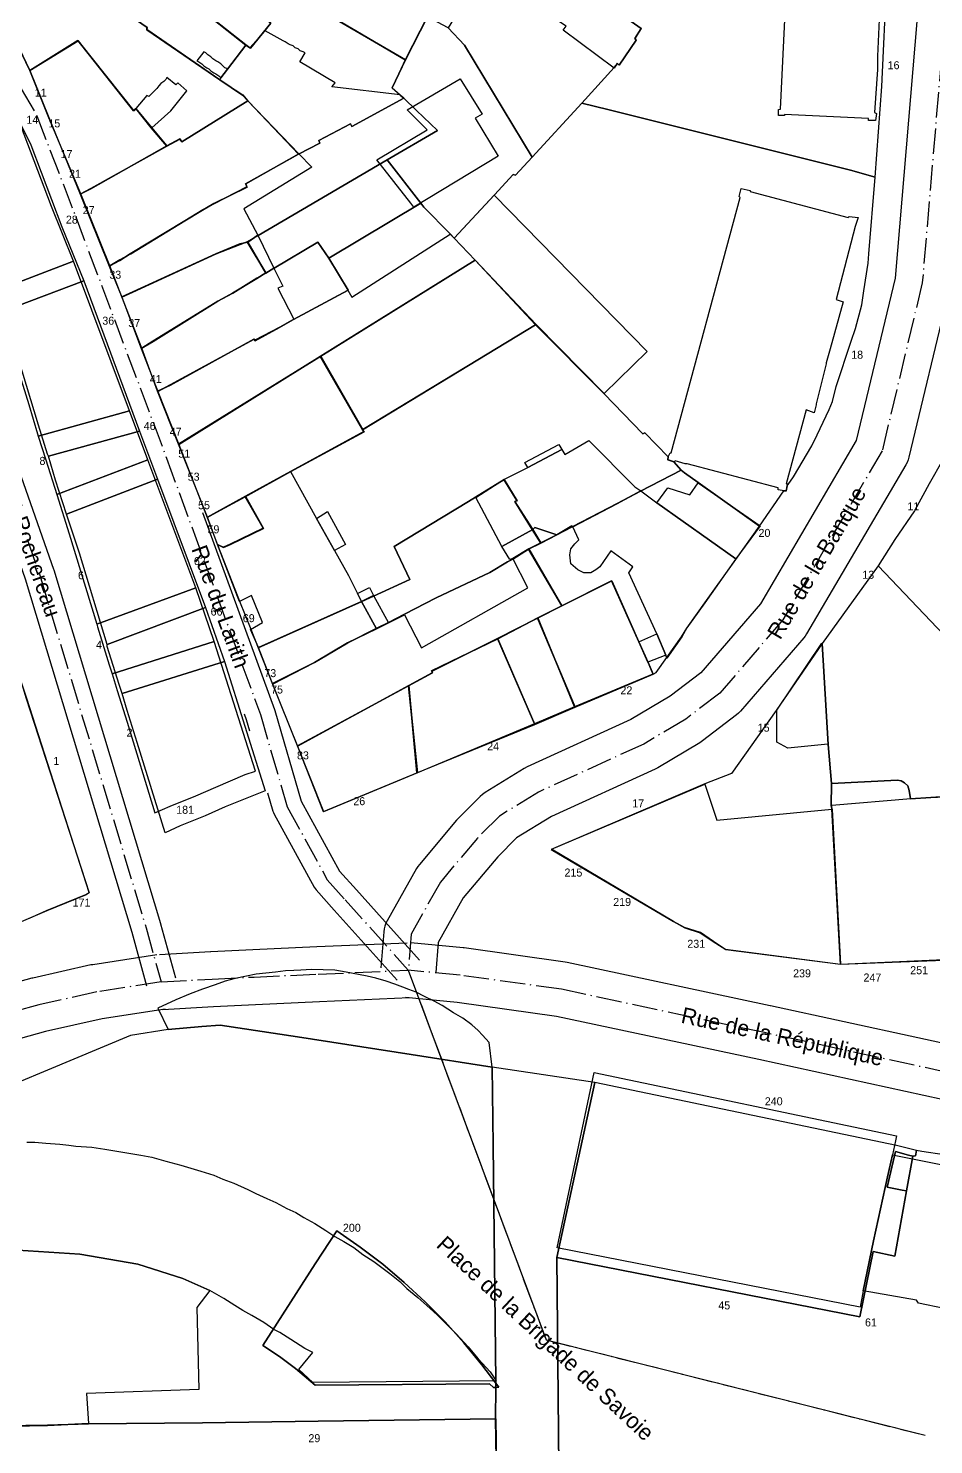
# Model space of a CAD drawing. Header units: metres. Extents: x 1927837 to 1929083, y 4266568 to 4267119.
# Drawn here: x 1928260.9 to 1928351.4, y 4266767 to 4266908.6 of the extents above; entities that cross this region are included whole.
import ezdxf
from ezdxf.enums import TextEntityAlignment as Align

# ---------------------------------------------------------------- set-up
doc = ezdxf.new("R2010")
doc.units = ezdxf.units.M
doc.linetypes.add('DASHDOT', pattern=[3.556, 2.54, -0.508, 0, -0.508])
for name, color, linetype in [('BAT_BATI', 8, 'CONTINUOUS'), ('CAD_LIMITE', 94, 'CONTINUOUS'), ('TXT_ADRESSE', 8, 'CONTINUOUS'), ('TXT_VOIE', 7, 'CONTINUOUS'), ('VOI_AXE', 1, 'DASHDOT'), ('VOI_BORDURE', 7, 'CONTINUOUS')]:
    doc.layers.add(name, color=color, linetype=linetype)

msp = doc.modelspace()

# ---------------------------------------------------------------- linework, layer by layer
at = {"layer": 'BAT_BATI'}
for points in [[(1928282.85, 4266914.35), (1928283.05, 4266914.55), (1928280.75, 4266915.85), (1928268.45, 4266924.57), (1928271.25, 4266927.27), (1928288.56, 4266916.84), (1928290.76, 4266915.84), (1928293.36, 4266914.34), (1928300.96, 4266910.13), (1928300.76, 4266909.73), (1928298.55, 4266905.42), (1928290.55, 4266910.14), (1928292.36, 4266912.74), (1928285.45, 4266916.65), (1928283.95, 4266913.74)], [(1928322.17, 4266908.6), (1928321.57, 4266907.6), (1928321.67, 4266907.4), (1928319.97, 4266904.9), (1928319.77, 4266905.1), (1928319.47, 4266904.6), (1928314.37, 4266908.41), (1928314.67, 4266908.81), (1928308.47, 4266912.92), (1928310.77, 4266916.52)], [(1928258.3, 4266880.64), (1928258.1, 4266881.44), (1928257, 4266884.65), (1928256.7, 4266886.15), (1928256.5, 4266886.45), (1928253.81, 4266891.96), (1928250.71, 4266898.06), (1928250.51, 4266898.46), (1928248.51, 4266902.37), (1928248.31, 4266902.87), (1928248.61, 4266903.17), (1928249.72, 4266905.17), (1928250.22, 4266905.37), (1928254.72, 4266908.07), (1928254.82, 4266908.17), (1928255.42, 4266908.57), (1928258.02, 4266903.16), (1928261.12, 4266896.95), (1928264.21, 4266888.74), (1928266.41, 4266883.34), (1928258.5, 4266880.34)], [(1928262.92, 4266899.65), (1928261.02, 4266904.36), (1928265.83, 4266907.36), (1928271.43, 4266900.35), (1928271.63, 4266900.55), (1928273.23, 4266898.64), (1928274.73, 4266896.84), (1928267.12, 4266892.54), (1928266.12, 4266892.04)], [(1928299.44, 4266890.71), (1928299.14, 4266891.11), (1928295.74, 4266895.42), (1928300.75, 4266898.42), (1928298.75, 4266900.42), (1928304.06, 4266903.52), (1928306.25, 4266900.01), (1928305.55, 4266899.61), (1928307.85, 4266895.81)], [(1928266.12, 4266892.04), (1928267.12, 4266892.54), (1928274.73, 4266896.84), (1928276.03, 4266897.54), (1928276.23, 4266897.24), (1928282.84, 4266901.34), (1928287.94, 4266896.03), (1928282.63, 4266893.03), (1928282.73, 4266892.73), (1928279.42, 4266891.03), (1928278.32, 4266890.43), (1928271.11, 4266886.03), (1928270.01, 4266885.44), (1928269.01, 4266884.84)], [(1928282.82, 4266887.22), (1928282.02, 4266887.03), (1928279.62, 4266886.03), (1928271.31, 4266882.23), (1928270.21, 4266881.73), (1928269.01, 4266884.84), (1928270.01, 4266885.44), (1928271.11, 4266886.03), (1928278.32, 4266890.43), (1928279.42, 4266891.03), (1928282.73, 4266892.73), (1928282.63, 4266893.03), (1928287.94, 4266896.03), (1928289.24, 4266894.72), (1928282.43, 4266890.53), (1928283.82, 4266887.92)], [(1928324.84, 4266865.77), (1928325.04, 4266866.17), (1928325.14, 4266866.17), (1928332.07, 4266891.68), (1928331.97, 4266891.78), (1928332.17, 4266892.58), (1928333.07, 4266892.38), (1928333.07, 4266892.28), (1928342.87, 4266889.67), (1928342.97, 4266889.77), (1928343.87, 4266889.67), (1928343.57, 4266888.77), (1928341.66, 4266881.47), (1928342.36, 4266881.26), (1928341.06, 4266876.56), (1928340.66, 4266875.16), (1928340.66, 4266875.06), (1928339.65, 4266871.06), (1928339.65, 4266870.96), (1928339.45, 4266870.16), (1928338.65, 4266870.46), (1928336.64, 4266863.06), (1928336.84, 4266863.05), (1928336.74, 4266862.86), (1928336.64, 4266862.35), (1928336.44, 4266862.36), (1928335.84, 4266862.46), (1928335.84, 4266862.66), (1928326.74, 4266865.07), (1928326.54, 4266865.07), (1928325.54, 4266865.37), (1928325.44, 4266865.27), (1928324.84, 4266865.47)], [(1928322.74, 4266876.28), (1928318.44, 4266872.08), (1928311.64, 4266878.99), (1928305.54, 4266885.4), (1928303.44, 4266887.61), (1928307.45, 4266891.91)], [(1928283.72, 4266883.62), (1928281.32, 4266882.12), (1928279.82, 4266881.32), (1928273.31, 4266877.33), (1928272.21, 4266876.63), (1928270.21, 4266881.73), (1928271.31, 4266882.23), (1928279.62, 4266886.03), (1928282.02, 4266887.03), (1928282.82, 4266887.22), (1928284.62, 4266884.12)], [(1928290.12, 4266875.81), (1928275.9, 4266867.02), (1928273.8, 4266872.32), (1928275.1, 4266872.92), (1928283.41, 4266877.52), (1928283.51, 4266877.42), (1928286.02, 4266878.71), (1928287.42, 4266879.51), (1928292.83, 4266882.41), (1928293.23, 4266881.71), (1928303.04, 4266888.01), (1928303.44, 4266887.61), (1928305.54, 4266885.4)], [(1928284.62, 4266884.12), (1928282.82, 4266887.22), (1928283.82, 4266887.92), (1928285.42, 4266884.62)], [(1928305.54, 4266885.4), (1928311.64, 4266878.99), (1928294.32, 4266868.5), (1928290.12, 4266875.81)], [(1928286.02, 4266878.71), (1928283.51, 4266877.42), (1928283.41, 4266877.52), (1928275.1, 4266872.92), (1928273.8, 4266872.32), (1928272.21, 4266876.63), (1928273.31, 4266877.33), (1928279.82, 4266881.32), (1928281.32, 4266882.12), (1928283.72, 4266883.62), (1928284.62, 4266884.12), (1928285.42, 4266884.62), (1928286.32, 4266882.82), (1928285.82, 4266882.62), (1928287.42, 4266879.51)], [(1928262.79, 4266866.03), (1928261.89, 4266868.93), (1928259.5, 4266876.84), (1928258.5, 4266880.34), (1928266.41, 4266883.34), (1928272, 4266868.32), (1928262.89, 4266865.83)], [(1928290.12, 4266875.81), (1928294.32, 4266868.5), (1928294.41, 4266868.3), (1928287.1, 4266864.3), (1928282.6, 4266861.81), (1928279.7, 4266860.21), (1928278.79, 4266859.71), (1928275.9, 4266867.02)], [(1928263.59, 4266863.43), (1928262.89, 4266865.83), (1928272, 4266868.32), (1928273.79, 4266863.51), (1928264.68, 4266860.02)], [(1928310.82, 4266864.68), (1928314.23, 4266866.48), (1928314.53, 4266865.98), (1928316.93, 4266867.38), (1928321.53, 4266862.77), (1928322.13, 4266862.37), (1928319.73, 4266861.07), (1928315.32, 4266858.77), (1928315.22, 4266858.87), (1928313.72, 4266857.97), (1928311.52, 4266858.68), (1928311.32, 4266858.48), (1928309.52, 4266861.28), (1928309.72, 4266861.38), (1928308.42, 4266863.48)], [(1928310.52, 4266865.18), (1928313.93, 4266866.98), (1928314.23, 4266866.48), (1928310.82, 4266864.68)], [(1928280.39, 4266856.7), (1928281.09, 4266857), (1928284.4, 4266858.6), (1928282.6, 4266861.81), (1928287.1, 4266864.3), (1928289.7, 4266859.6), (1928291.5, 4266856.39), (1928292.9, 4266853.89), (1928293.8, 4266852.09), (1928294.2, 4266851.29), (1928283.89, 4266846.69), (1928283.09, 4266848.49), (1928284.29, 4266849.19), (1928283.19, 4266851.9), (1928281.99, 4266851.3), (1928281.79, 4266851.8), (1928279.79, 4266857)], [(1928265.98, 4266856.12), (1928264.68, 4266860.02), (1928273.79, 4266863.51), (1928278.59, 4266850.7), (1928268.77, 4266847.01)], [(1928309.72, 4266861.38), (1928309.52, 4266861.28), (1928311.32, 4266858.48), (1928308.21, 4266856.78), (1928305.62, 4266861.68), (1928308.42, 4266863.48)], [(1928324.83, 4266862.67), (1928327.03, 4266861.96), (1928327.84, 4266863.16), (1928334.04, 4266858.85), (1928331.63, 4266855.55), (1928323.73, 4266861.17)], [(1928279.7, 4266860.21), (1928282.6, 4266861.81), (1928284.4, 4266858.6), (1928281.09, 4266857), (1928280.39, 4266856.7), (1928279.79, 4266857), (1928278.79, 4266859.71)], [(1928323.73, 4266861.17), (1928331.63, 4266855.55), (1928328.52, 4266851.15), (1928326.72, 4266848.65), (1928326.22, 4266847.75), (1928324.72, 4266845.65), (1928324.62, 4266845.95), (1928323.72, 4266848.06), (1928320.92, 4266854.16), (1928321.32, 4266854.76), (1928319.12, 4266856.37), (1928318.02, 4266854.77), (1928317.62, 4266854.47), (1928317.12, 4266854.17), (1928316.42, 4266854.17), (1928315.82, 4266854.47), (1928315.12, 4266855.07), (1928315.02, 4266855.97), (1928315.12, 4266856.57), (1928315.52, 4266857.07), (1928315.92, 4266857.47), (1928315.32, 4266858.77), (1928319.73, 4266861.07), (1928322.13, 4266862.37)], [(1928289.7, 4266859.6), (1928290.8, 4266860.3), (1928292.6, 4266856.99), (1928291.5, 4266856.39)], [(1928311.32, 4266858.48), (1928312.12, 4266857.17), (1928310.92, 4266856.57), (1928309.31, 4266855.58), (1928309.01, 4266855.48), (1928308.21, 4266856.78)], [(1928311.32, 4266858.48), (1928311.52, 4266858.68), (1928313.72, 4266857.97), (1928312.12, 4266857.17)], [(1928285.28, 4266843.09), (1928289.49, 4266845.19), (1928292.79, 4266847.18), (1928295.7, 4266848.58), (1928296.9, 4266849.18), (1928298.5, 4266849.98), (1928300.2, 4266846.68), (1928310.81, 4266852.67), (1928309.31, 4266855.58), (1928310.92, 4266856.57), (1928314.21, 4266850.87), (1928311.81, 4266849.67), (1928307.81, 4266847.57), (1928301.2, 4266844.37), (1928301.3, 4266844.17), (1928298.89, 4266842.87), (1928287.78, 4266836.88)], [(1928294.2, 4266851.29), (1928293.8, 4266852.09), (1928295, 4266852.69), (1928295.4, 4266851.89)], [(1928311.81, 4266849.67), (1928314.21, 4266850.87), (1928319.22, 4266853.36), (1928321.92, 4266847.26), (1928322.81, 4266845.25), (1928323.31, 4266844.05), (1928315.5, 4266840.76)], [(1928294.2, 4266851.29), (1928295.7, 4266848.58), (1928292.79, 4266847.18), (1928289.49, 4266845.19), (1928285.28, 4266843.09), (1928283.89, 4266846.69)], [(1928295.7, 4266848.58), (1928294.2, 4266851.29), (1928295.4, 4266851.89), (1928296.9, 4266849.18)], [(1928269.97, 4266843), (1928268.77, 4266846.81), (1928268.77, 4266847.01), (1928278.59, 4266850.7), (1928280.48, 4266845.29), (1928270.27, 4266842.1)], [(1928255.64, 4266821.3), (1928256.14, 4266821.5), (1928252.15, 4266834.21), (1928248.66, 4266845.52), (1928257.97, 4266848.42), (1928257.87, 4266848.62), (1928258.37, 4266848.82), (1928258.47, 4266848.62), (1928259.37, 4266845.81), (1928259.67, 4266844.91), (1928260.66, 4266841.61), (1928266.95, 4266822.19), (1928266.65, 4266821.99), (1928262.74, 4266820.39), (1928261.34, 4266819.79), (1928258.04, 4266818.39), (1928256.84, 4266817.9)], [(1928307.81, 4266847.57), (1928311.81, 4266849.67), (1928315.5, 4266840.76), (1928311.5, 4266839.06)], [(1928298.89, 4266842.87), (1928301.3, 4266844.17), (1928301.2, 4266844.37), (1928307.81, 4266847.57), (1928311.5, 4266839.06), (1928299.79, 4266834.17)], [(1928324.62, 4266845.95), (1928322.81, 4266845.25), (1928321.92, 4266847.26), (1928323.72, 4266848.06)], [(1928336.82, 4266836.63), (1928335.72, 4266837.24), (1928335.72, 4266840.44), (1928340.23, 4266847.14), (1928340.82, 4266837.03)], [(1928271.77, 4266837.2), (1928270.77, 4266840.4), (1928270.27, 4266842.1), (1928280.48, 4266845.29), (1928284.57, 4266832.38), (1928283.57, 4266831.98), (1928280.57, 4266830.78), (1928278.57, 4266829.88), (1928276.06, 4266828.89), (1928274.56, 4266828.19)], [(1928298.89, 4266842.87), (1928299.79, 4266834.17), (1928290.38, 4266830.27), (1928287.78, 4266836.88)], [(1928342.1, 4266815.01), (1928330.59, 4266816.53), (1928329.39, 4266817.33), (1928328.09, 4266818.23), (1928326.49, 4266818.73), (1928325.39, 4266819.33), (1928313.19, 4266826.55), (1928328.51, 4266833.04), (1928329.71, 4266829.44), (1928341.22, 4266830.53)], [(1928341.22, 4266830.53), (1928341.22, 4266830.93), (1928349.12, 4266831.62), (1928353.13, 4266831.82), (1928354.23, 4266831.82), (1928356.23, 4266831.91), (1928356.12, 4266826.41), (1928356.12, 4266825.31), (1928354.02, 4266825.11), (1928354.12, 4266821.41), (1928353.22, 4266821.31), (1928353.51, 4266815.4), (1928352.41, 4266815.5), (1928342.1, 4266815.01)], [(1928313.75, 4266786.72), (1928317.47, 4266804.23), (1928347.69, 4266797.89), (1928347.59, 4266797.39), (1928347.29, 4266795.99), (1928346.78, 4266793.79), (1928345.38, 4266787.39), (1928344.37, 4266782.39), (1928344.07, 4266780.78)], [(1928352.79, 4266794.89), (1928353.09, 4266795.09), (1928363.7, 4266792.88), (1928363.8, 4266792.48), (1928357.98, 4266779.77), (1928357.58, 4266779.57), (1928349.88, 4266781.18), (1928349.68, 4266781.48), (1928344.37, 4266782.39), (1928345.38, 4266787.39), (1928346.78, 4266793.79), (1928347.29, 4266795.99)], [(1928242.2, 4266784.18), (1928247.9, 4266785.58), (1928253.71, 4266786.37), (1928259.81, 4266786.47), (1928266.01, 4266786.06), (1928271.82, 4266785.06), (1928276.32, 4266783.65), (1928279.02, 4266782.45), (1928277.72, 4266780.75), (1928277.91, 4266772.54), (1928266.7, 4266772.15), (1928266.9, 4266769.15), (1928262.8, 4266768.95), (1928251.89, 4266768.76), (1928248.99, 4266768.87), (1928248.79, 4266771.97), (1928237.88, 4266771.88), (1928237.79, 4266779.18), (1928236.09, 4266781.69)], [(1928208.41, 4266717.96), (1928208.41, 4266722.57), (1928208.05, 4266768.2), (1928225.97, 4266768.49), (1928237.58, 4266768.58), (1928248.99, 4266768.87), (1928251.89, 4266768.76), (1928262.8, 4266768.95), (1928266.9, 4266769.15), (1928278.31, 4266769.24), (1928289.92, 4266769.43), (1928307.63, 4266769.61), (1928308.29, 4266725.17), (1928308.38, 4266719.47), (1928308.94, 4266673.44), (1928208.96, 4266671.93)]]:
    msp.add_lwpolyline(points, close=True, dxfattribs=at)
for points in [[(1928264.84, 4266920.97), (1928282.64, 4266906.94), (1928280.84, 4266904.54), (1928280.54, 4266904.64), (1928280.34, 4266904.84), (1928280.14, 4266905.04), (1928279.84, 4266905.24), (1928279.64, 4266905.34), (1928279.34, 4266905.54), (1928279.14, 4266905.74), (1928278.84, 4266905.94), (1928278.64, 4266906.14), (1928278.44, 4266906.24), (1928277.74, 4266905.34), (1928277.94, 4266905.24), (1928278.24, 4266905.04), (1928278.44, 4266904.84), (1928278.74, 4266904.64), (1928278.94, 4266904.54), (1928279.14, 4266904.34), (1928279.44, 4266904.14), (1928279.64, 4266904.04), (1928279.94, 4266903.84), (1928280.14, 4266903.64), (1928280.04, 4266903.44), (1928272.74, 4266908.45), (1928272.74, 4266908.65)], [(1928290.55, 4266910.14), (1928298.55, 4266905.42), (1928297.25, 4266902.62), (1928298.05, 4266901.92), (1928291.24, 4266902.73), (1928291.55, 4266903.13), (1928288.04, 4266905.23), (1928288.55, 4266906.13), (1928288.35, 4266906.23), (1928288.05, 4266906.33), (1928287.85, 4266906.53), (1928287.55, 4266906.64), (1928287.35, 4266906.84), (1928287.05, 4266906.94), (1928286.85, 4266907.04), (1928286.55, 4266907.24), (1928286.35, 4266907.34), (1928284.55, 4266908.34), (1928283.04, 4266906.64), (1928282.64, 4266906.94), (1928264.84, 4266920.97)], [(1928272.74, 4266908.65), (1928272.74, 4266908.45), (1928280.04, 4266903.44), (1928282.34, 4266901.94), (1928282.84, 4266901.34), (1928276.23, 4266897.24), (1928276.03, 4266897.54), (1928274.73, 4266896.84), (1928273.23, 4266898.64), (1928275.13, 4266900.34), (1928276.73, 4266902.34), (1928275.83, 4266903.14), (1928275.63, 4266902.94), (1928274.73, 4266903.65), (1928274.63, 4266903.45), (1928274.43, 4266903.25), (1928274.13, 4266903.05), (1928273.93, 4266902.84), (1928273.73, 4266902.55), (1928273.53, 4266902.35), (1928273.13, 4266901.95), (1928272.93, 4266901.75), (1928272.73, 4266901.85), (1928271.63, 4266900.55), (1928271.43, 4266900.35), (1928265.83, 4266907.36), (1928261.02, 4266904.36), (1928257.03, 4266912.67)], [(1928345.99, 4266910.18), (1928345.79, 4266905.78), (1928345.79, 4266904.48), (1928345.48, 4266900.18), (1928345.68, 4266900.08), (1928345.58, 4266899.38), (1928344.88, 4266899.38), (1928344.88, 4266899.58), (1928336.48, 4266899.98), (1928336.48, 4266899.88), (1928335.88, 4266899.88), (1928335.88, 4266900.48), (1928336.08, 4266900.49), (1928336.59, 4266910.79)], [(1928260.72, 4266797.28), (1928261.52, 4266797.28), (1928262.62, 4266797.17), (1928264.02, 4266797.07), (1928264.92, 4266796.97), (1928265.63, 4266796.87), (1928267.23, 4266796.77), (1928268.53, 4266796.57), (1928269.73, 4266796.37), (1928270.93, 4266796.16), (1928272.13, 4266795.96), (1928273.23, 4266795.76), (1928274.63, 4266795.36), (1928276.13, 4266794.96), (1928277.13, 4266794.66), (1928278.13, 4266794.36), (1928279.43, 4266793.96), (1928280.33, 4266793.55), (1928281.43, 4266793.15), (1928282.83, 4266792.55), (1928283.63, 4266792.15), (1928284.73, 4266791.65), (1928285.64, 4266791.25), (1928286.74, 4266790.65), (1928287.64, 4266790.24), (1928288.44, 4266789.74), (1928289.54, 4266789.14), (1928290.64, 4266788.44), (1928291.54, 4266787.84), (1928292.44, 4266787.34), (1928293.44, 4266786.74), (1928294.34, 4266786.04), (1928295.44, 4266785.33), (1928296.24, 4266784.73), (1928297.04, 4266784.13), (1928298.04, 4266783.33), (1928298.74, 4266782.63), (1928299.84, 4266781.73), (1928300.74, 4266780.93), (1928301.74, 4266780.02), (1928302.54, 4266779.22), (1928303.64, 4266778.12), (1928304.84, 4266776.82), (1928305.84, 4266775.62), (1928307.04, 4266774.31), (1928307.64, 4266773.41), (1928289.32, 4266773.23), (1928287.92, 4266774.53), (1928289.32, 4266776.23), (1928288.52, 4266776.63), (1928287.12, 4266777.54), (1928286.02, 4266778.24), (1928285.42, 4266778.54), (1928284.42, 4266779.24), (1928283.22, 4266779.94), (1928282.32, 4266780.44), (1928281.52, 4266780.94), (1928280.42, 4266781.65), (1928279.02, 4266782.45), (1928276.32, 4266783.65), (1928271.82, 4266785.06), (1928266.01, 4266786.06), (1928259.81, 4266786.47)]]:
    msp.add_lwpolyline(points, dxfattribs=at)
at = {"layer": 'CAD_LIMITE'}
for points in [[(1928293.35, 4266914.32), (1928290.72, 4266915.88), (1928288.58, 4266916.88), (1928271.21, 4266927.27), (1928268.41, 4266924.51), (1928280.76, 4266915.82), (1928283.04, 4266914.56), (1928282.89, 4266914.34), (1928283.92, 4266913.78), (1928284.66, 4266913.37), (1928287.54, 4266911.73), (1928287.7, 4266911.93), (1928290.57, 4266910.1), (1928298.59, 4266905.44), (1928300.79, 4266909.74), (1928300.97, 4266910.07), (1928293.35, 4266914.32)], [(1928268.41, 4266924.51), (1928268.27, 4266924.43), (1928267.48, 4266923.58), (1928264.87, 4266920.95), (1928282.61, 4266906.91), (1928283.08, 4266906.58), (1928285.13, 4266909.1), (1928283.06, 4266910.73), (1928283.62, 4266911.69), (1928284.66, 4266913.37), (1928283.92, 4266913.78), (1928282.89, 4266914.34), (1928283.04, 4266914.56), (1928280.76, 4266915.82), (1928268.41, 4266924.51)], [(1928260.94, 4266916.81), (1928272.77, 4266908.65), (1928272.71, 4266908.44), (1928280.01, 4266903.43), (1928280.14, 4266903.63), (1928280.8, 4266904.5), (1928282.61, 4266906.91), (1928264.87, 4266920.95), (1928264.22, 4266920.25), (1928261.49, 4266917.53), (1928260.94, 4266916.81)], [(1928302.84, 4266908.62), (1928304.49, 4266906.88), (1928311.24, 4266895.69), (1928316.22, 4266901.1), (1928319.47, 4266904.66), (1928319.8, 4266905.07), (1928319.95, 4266904.91), (1928321.66, 4266907.41), (1928321.52, 4266907.57), (1928322.16, 4266908.57), (1928310.78, 4266916.53), (1928308.2, 4266918.39), (1928307.27, 4266916.94), (1928307.75, 4266916.67), (1928302.84, 4266908.62)], [(1928260.94, 4266916.81), (1928260.82, 4266916.72), (1928259.26, 4266915.04), (1928257.4, 4266913.03), (1928257.07, 4266912.64), (1928261.03, 4266904.36), (1928265.87, 4266907.33), (1928271.39, 4266900.35), (1928271.61, 4266900.56), (1928273.17, 4266898.62), (1928274.72, 4266896.79), (1928276.04, 4266897.5), (1928276.22, 4266897.22), (1928282.82, 4266901.33), (1928282.28, 4266901.91), (1928280.01, 4266903.43), (1928272.71, 4266908.44), (1928272.77, 4266908.65), (1928260.94, 4266916.81)], [(1928310.78, 4266916.53), (1928322.16, 4266908.57), (1928321.52, 4266907.57), (1928321.66, 4266907.41), (1928319.95, 4266904.91), (1928319.8, 4266905.07), (1928319.47, 4266904.66), (1928316.22, 4266901.1), (1928318.83, 4266900.45), (1928343.08, 4266894.39), (1928345.56, 4266893.72), (1928346.21, 4266902.78), (1928346.38, 4266906.34), (1928346.55, 4266909.85)], [(1928298.59, 4266905.44), (1928290.57, 4266910.1), (1928287.7, 4266911.93), (1928287.54, 4266911.73), (1928284.66, 4266913.37), (1928283.62, 4266911.69), (1928283.06, 4266910.73), (1928285.13, 4266909.1), (1928283.08, 4266906.58), (1928282.61, 4266906.91), (1928280.8, 4266904.5), (1928280.14, 4266903.63), (1928280.01, 4266903.43), (1928282.28, 4266901.91), (1928282.82, 4266901.33), (1928287.9, 4266895.99), (1928290.01, 4266897.11), (1928289.91, 4266897.37), (1928293.09, 4266899.03), (1928293.22, 4266898.77), (1928298.42, 4266901.6), (1928298.07, 4266901.91), (1928297.25, 4266902.62), (1928298.59, 4266905.44)], [(1928257.45, 4266882.29), (1928265.38, 4266885.31), (1928263.18, 4266890.77), (1928260.1, 4266898.94), (1928257.06, 4266905.17), (1928254.44, 4266910.55), (1928253.83, 4266910.16), (1928253.67, 4266910.09), (1928249.23, 4266907.4), (1928248.73, 4266907.12), (1928247.62, 4266905.2), (1928247.33, 4266904.83), (1928247.55, 4266904.34), (1928249.51, 4266900.41), (1928249.67, 4266900.09), (1928252.76, 4266893.9), (1928255.46, 4266888.42), (1928255.66, 4266888.11), (1928256.02, 4266886.68), (1928257.09, 4266883.4), (1928257.32, 4266882.6), (1928257.45, 4266882.29)], [(1928302.84, 4266908.62), (1928300.79, 4266909.74), (1928298.59, 4266905.44), (1928297.25, 4266902.62), (1928298.07, 4266901.91), (1928298.42, 4266901.6), (1928299.7, 4266900.36), (1928301.79, 4266898.37), (1928296.76, 4266895.43), (1928300.13, 4266891.09), (1928300.43, 4266890.7), (1928303.04, 4266888.04), (1928303.46, 4266887.62), (1928307.49, 4266891.93), (1928309.36, 4266893.97), (1928309.6, 4266893.89), (1928311.24, 4266895.69), (1928304.49, 4266906.88), (1928302.84, 4266908.62)], [(1928274.72, 4266896.79), (1928273.17, 4266898.62), (1928271.61, 4266900.56), (1928271.39, 4266900.35), (1928265.87, 4266907.33), (1928261.03, 4266904.36), (1928262.94, 4266899.66), (1928266.07, 4266892.01), (1928267.11, 4266892.58), (1928274.72, 4266896.79)], [(1928274.72, 4266896.79), (1928267.11, 4266892.58), (1928266.07, 4266892.01), (1928268.96, 4266884.82), (1928270.01, 4266885.39), (1928271.06, 4266886.03), (1928278.29, 4266890.4), (1928279.41, 4266891.06), (1928282.75, 4266892.72), (1928282.6, 4266893.03), (1928287.9, 4266895.99), (1928282.82, 4266901.33), (1928276.22, 4266897.22), (1928276.04, 4266897.5), (1928274.72, 4266896.79)], [(1928298.42, 4266901.6), (1928293.22, 4266898.77), (1928293.09, 4266899.03), (1928289.91, 4266897.37), (1928290.01, 4266897.11), (1928287.9, 4266895.99), (1928282.6, 4266893.03), (1928282.75, 4266892.72), (1928279.41, 4266891.06), (1928278.29, 4266890.4), (1928271.06, 4266886.03), (1928270.01, 4266885.39), (1928268.96, 4266884.82), (1928270.23, 4266881.72), (1928271.34, 4266882.2), (1928279.65, 4266886.04), (1928282.07, 4266886.97), (1928282.77, 4266887.25), (1928283.87, 4266887.87), (1928296.76, 4266895.43), (1928301.79, 4266898.37), (1928299.7, 4266900.36), (1928298.42, 4266901.6)], [(1928316.22, 4266901.1), (1928311.24, 4266895.69), (1928309.6, 4266893.89), (1928309.36, 4266893.97), (1928307.49, 4266891.93), (1928303.46, 4266887.62), (1928305.54, 4266885.42), (1928311.6, 4266878.96), (1928318.42, 4266872.08), (1928322.32, 4266868.04), (1928322.51, 4266868.16), (1928324.86, 4266865.77), (1928324.81, 4266865.47), (1928325.42, 4266865.24), (1928326.15, 4266864.43), (1928326.32, 4266864.28), (1928326.48, 4266864.15), (1928327.86, 4266863.19), (1928334, 4266858.84), (1928336.43, 4266862.37), (1928336.65, 4266862.33), (1928336.74, 4266862.84), (1928336.86, 4266862.99), (1928337.38, 4266863.76), (1928339.22, 4266866.84), (1928339.75, 4266867.94), (1928340.95, 4266870.5), (1928341.28, 4266871.29), (1928341.67, 4266872.8), (1928343.15, 4266877.31), (1928343.58, 4266878.58), (1928344.22, 4266880.94), (1928344.43, 4266882.33), (1928344.86, 4266885.1), (1928344.93, 4266886.05), (1928345.56, 4266893.72), (1928343.08, 4266894.39), (1928318.83, 4266900.45), (1928316.22, 4266901.1)], [(1928296.76, 4266895.43), (1928283.87, 4266887.87), (1928282.77, 4266887.25), (1928284.61, 4266884.14), (1928285.45, 4266884.62), (1928289.83, 4266887.22), (1928290.91, 4266885.6), (1928300.13, 4266891.09), (1928296.76, 4266895.43)], [(1928303.46, 4266887.62), (1928303.04, 4266888.04), (1928300.43, 4266890.7), (1928300.13, 4266891.09), (1928290.91, 4266885.6), (1928292.85, 4266882.41), (1928287.39, 4266879.47), (1928285.99, 4266878.69), (1928283.56, 4266877.36), (1928283.45, 4266877.53), (1928275.07, 4266872.95), (1928273.83, 4266872.27), (1928275.92, 4266866.99), (1928290.05, 4266875.78), (1928305.54, 4266885.42), (1928303.46, 4266887.62)], [(1928270.23, 4266881.72), (1928272.17, 4266876.57), (1928273.35, 4266877.28), (1928279.82, 4266881.32), (1928281.28, 4266882.12), (1928283.72, 4266883.58), (1928284.61, 4266884.14), (1928282.77, 4266887.25), (1928282.07, 4266886.97), (1928279.65, 4266886.04), (1928271.34, 4266882.2), (1928270.23, 4266881.72)], [(1928290.91, 4266885.6), (1928289.83, 4266887.22), (1928285.45, 4266884.62), (1928284.61, 4266884.14), (1928283.72, 4266883.58), (1928281.28, 4266882.12), (1928279.82, 4266881.32), (1928273.35, 4266877.28), (1928272.17, 4266876.57), (1928273.83, 4266872.27), (1928275.07, 4266872.95), (1928283.45, 4266877.53), (1928283.56, 4266877.36), (1928285.99, 4266878.69), (1928287.39, 4266879.47), (1928292.85, 4266882.41), (1928290.91, 4266885.6)], [(1928257.45, 4266882.29), (1928258.49, 4266878.83), (1928260.91, 4266870.97), (1928261.79, 4266868.06), (1928261.87, 4266867.82), (1928270.98, 4266870.36), (1928265.38, 4266885.31), (1928257.45, 4266882.29)], [(1928305.54, 4266885.42), (1928290.05, 4266875.78), (1928294.3, 4266868.46), (1928311.6, 4266878.96), (1928305.54, 4266885.42)], [(1928326.15, 4266864.43), (1928325.42, 4266865.24), (1928324.81, 4266865.47), (1928324.86, 4266865.77), (1928322.51, 4266868.16), (1928322.32, 4266868.04), (1928318.42, 4266872.08), (1928311.6, 4266878.96), (1928294.3, 4266868.46), (1928294.45, 4266868.26), (1928287.13, 4266864.28), (1928282.55, 4266861.75), (1928284.35, 4266858.63), (1928281.05, 4266857.03), (1928280.4, 4266856.72), (1928279.78, 4266856.95), (1928281.82, 4266851.76), (1928282, 4266851.33), (1928283.12, 4266848.53), (1928283.86, 4266846.67), (1928294.23, 4266851.31), (1928295.4, 4266851.84), (1928299.02, 4266853.49), (1928297.47, 4266856.78), (1928304.89, 4266861.3), (1928305.58, 4266861.72), (1928308.44, 4266863.48), (1928309.74, 4266861.37), (1928309.51, 4266861.29), (1928311.27, 4266858.48), (1928312.11, 4266857.13), (1928313.73, 4266857.96), (1928315.27, 4266858.77), (1928319.75, 4266861.1), (1928322.09, 4266862.32), (1928326.15, 4266864.43)], [(1928275.92, 4266866.99), (1928278.75, 4266859.7), (1928279.72, 4266860.23), (1928282.55, 4266861.75), (1928287.13, 4266864.28), (1928294.45, 4266868.26), (1928294.3, 4266868.46), (1928290.05, 4266875.78), (1928275.92, 4266866.99)], [(1928261.87, 4266867.82), (1928262.63, 4266865.46), (1928263.73, 4266862), (1928272.83, 4266865.47), (1928270.98, 4266870.36), (1928261.87, 4266867.82)], [(1928263.73, 4266862), (1928264.95, 4266858.07), (1928267.73, 4266849.02), (1928277.62, 4266852.66), (1928272.83, 4266865.47), (1928263.73, 4266862)], [(1928352.32, 4266865.45), (1928350.95, 4266863.06), (1928349.49, 4266860.36), (1928347.52, 4266857.48), (1928345.85, 4266854.87), (1928354.38, 4266845.91)], [(1928326.15, 4266864.43), (1928322.09, 4266862.32), (1928319.75, 4266861.1), (1928315.27, 4266858.77), (1928313.73, 4266857.96), (1928312.11, 4266857.13), (1928310.9, 4266856.53), (1928314.22, 4266850.88), (1928319.19, 4266853.37), (1928321.91, 4266847.26), (1928322.84, 4266845.2), (1928323.36, 4266844.03), (1928323.67, 4266844.2), (1928324.71, 4266845.69), (1928326.18, 4266847.77), (1928326.73, 4266848.63), (1928328.53, 4266851.18), (1928331.63, 4266855.51), (1928334, 4266858.84), (1928327.86, 4266863.19), (1928326.48, 4266864.15), (1928326.32, 4266864.28), (1928326.15, 4266864.43)], [(1928283.86, 4266846.67), (1928285.28, 4266843.05), (1928289.49, 4266845.19), (1928292.83, 4266847.15), (1928295.72, 4266848.62), (1928296.88, 4266849.2), (1928298.5, 4266850.02), (1928301.67, 4266851.68), (1928307.03, 4266854.2), (1928308.79, 4266855.25), (1928309.33, 4266855.54), (1928310.9, 4266856.53), (1928312.11, 4266857.13), (1928311.27, 4266858.48), (1928309.51, 4266861.29), (1928309.74, 4266861.37), (1928308.44, 4266863.48), (1928305.58, 4266861.72), (1928304.89, 4266861.3), (1928297.47, 4266856.78), (1928299.02, 4266853.49), (1928295.4, 4266851.84), (1928294.23, 4266851.31), (1928283.86, 4266846.67)], [(1928278.75, 4266859.7), (1928279.78, 4266856.95), (1928280.4, 4266856.72), (1928281.05, 4266857.03), (1928284.35, 4266858.63), (1928282.55, 4266861.75), (1928279.72, 4266860.23), (1928278.75, 4266859.7)], [(1928298.94, 4266842.9), (1928301.27, 4266844.18), (1928301.24, 4266844.35), (1928307.79, 4266847.61), (1928311.8, 4266849.64), (1928314.22, 4266850.88), (1928310.9, 4266856.53), (1928309.33, 4266855.54), (1928308.79, 4266855.25), (1928307.03, 4266854.2), (1928301.67, 4266851.68), (1928298.5, 4266850.02), (1928296.88, 4266849.2), (1928295.72, 4266848.62), (1928292.83, 4266847.15), (1928289.49, 4266845.19), (1928285.28, 4266843.05), (1928287.78, 4266836.85), (1928298.94, 4266842.9)], [(1928341.2, 4266833.11), (1928347.8, 4266833.44), (1928348.17, 4266833.36), (1928348.49, 4266833.16), (1928348.82, 4266832.88), (1928348.94, 4266832.42), (1928349.1, 4266831.57), (1928353.16, 4266831.83), (1928353.23, 4266832.32), (1928353.63, 4266832.77), (1928354.35, 4266833.26), (1928358.17, 4266836.82), (1928357.87, 4266837.35), (1928360.21, 4266839.7), (1928354.38, 4266845.91), (1928345.85, 4266854.87), (1928340.24, 4266847.09), (1928340.85, 4266836.99), (1928341.2, 4266833.11)], [(1928314.22, 4266850.88), (1928311.8, 4266849.64), (1928315.54, 4266840.73), (1928323.36, 4266844.03), (1928322.84, 4266845.2), (1928321.91, 4266847.26), (1928319.19, 4266853.37), (1928314.22, 4266850.88)], [(1928279.45, 4266847.31), (1928277.62, 4266852.66), (1928267.73, 4266849.02), (1928267.78, 4266848.75), (1928268.97, 4266844.96), (1928269.26, 4266844.07), (1928279.45, 4266847.31)], [(1928257.89, 4266848.65), (1928257.97, 4266848.37), (1928248.62, 4266845.5), (1928252.16, 4266834.18), (1928256.13, 4266821.5), (1928255.6, 4266821.27), (1928256.79, 4266817.93), (1928258.06, 4266818.41), (1928261.29, 4266819.77), (1928262.7, 4266820.4), (1928266.62, 4266822.01), (1928266.96, 4266822.23), (1928260.71, 4266841.6), (1928259.63, 4266844.9), (1928259.37, 4266845.84), (1928258.5, 4266848.61), (1928258.38, 4266848.83), (1928257.89, 4266848.65)], [(1928311.52, 4266839.02), (1928315.54, 4266840.73), (1928311.8, 4266849.64), (1928307.79, 4266847.61), (1928311.52, 4266839.02)], [(1928279.45, 4266847.31), (1928269.26, 4266844.07), (1928269.77, 4266842.39), (1928270.76, 4266839.23), (1928273.52, 4266830.19), (1928275.05, 4266830.85), (1928277.61, 4266831.87), (1928279.61, 4266832.73), (1928282.56, 4266834.02), (1928283.58, 4266834.34), (1928279.45, 4266847.31)], [(1928298.94, 4266842.9), (1928299.74, 4266834.17), (1928311.52, 4266839.02), (1928307.79, 4266847.61), (1928301.24, 4266844.35), (1928301.27, 4266844.18), (1928298.94, 4266842.9)], [(1928342.09, 4266815.05), (1928341.25, 4266830.52), (1928341.16, 4266830.89), (1928341.2, 4266833.11), (1928340.85, 4266836.99), (1928340.24, 4266847.09), (1928335.67, 4266840.39), (1928331.2, 4266834.12), (1928328.52, 4266833.07), (1928313.17, 4266826.51), (1928325.38, 4266819.32), (1928326.52, 4266818.7), (1928328.05, 4266818.18), (1928329.37, 4266817.32), (1928330.62, 4266816.53), (1928342.09, 4266815.05)], [(1928298.94, 4266842.9), (1928287.78, 4266836.85), (1928290.38, 4266830.31), (1928299.74, 4266834.17), (1928298.94, 4266842.9)], [(1928353.16, 4266831.83), (1928349.1, 4266831.57), (1928348.94, 4266832.42), (1928348.82, 4266832.88), (1928348.49, 4266833.16), (1928348.17, 4266833.36), (1928347.8, 4266833.44), (1928341.2, 4266833.11), (1928341.16, 4266830.89), (1928341.25, 4266830.52), (1928342.09, 4266815.05)], [(1928307.25, 4266804.77), (1928306.96, 4266807.24), (1928306.28, 4266807.95), (1928305.87, 4266808.41), (1928305.22, 4266808.99), (1928304.31, 4266809.66), (1928303.4, 4266810.19), (1928302.24, 4266810.92), (1928301.47, 4266811.35), (1928300.49, 4266811.83), (1928299.67, 4266812.27), (1928298.92, 4266812.53), (1928298.31, 4266812.77), (1928297.51, 4266813.07), (1928296.65, 4266813.34), (1928295.63, 4266813.65), (1928294.75, 4266813.85), (1928293.89, 4266814.03), (1928292.65, 4266814.25), (1928291.52, 4266814.44), (1928290.35, 4266814.5), (1928289.19, 4266814.51), (1928288.14, 4266814.46), (1928287.41, 4266814.42), (1928286.6, 4266814.38), (1928285.59, 4266814.25), (1928284.62, 4266814.15), (1928283.65, 4266814.04), (1928282.69, 4266813.86), (1928281.55, 4266813.62), (1928280.55, 4266813.34), (1928279.56, 4266813), (1928278.3, 4266812.56), (1928277.06, 4266812.1), (1928275.63, 4266811.48), (1928273.82, 4266810.64), (1928274.85, 4266808.51), (1928278.21, 4266808.81), (1928280.07, 4266808.97), (1928287.78, 4266807.78), (1928299.15, 4266806.03), (1928307.25, 4266804.77)], [(1928342.09, 4266815.05), (1928352.45, 4266815.46)], [(1928307.6, 4266769.61), (1928307.63, 4266772.75), (1928307.38, 4266772.74), (1928306.99, 4266773.12), (1928289.55, 4266772.98), (1928287.59, 4266774.64), (1928285.98, 4266775.83), (1928284.31, 4266776.95), (1928285.76, 4266779.18), (1928289.56, 4266785.12), (1928291.73, 4266788.39), (1928294.07, 4266786.78), (1928296.32, 4266785.06), (1928298.47, 4266783.24), (1928300.56, 4266781.32), (1928302.55, 4266779.31), (1928304.43, 4266777.21), (1928306.22, 4266775.02), (1928307.62, 4266773.17), (1928307.62, 4266773.39), (1928307.35, 4266796.95), (1928307.25, 4266804.77), (1928299.15, 4266806.03), (1928287.78, 4266807.78), (1928280.07, 4266808.97), (1928278.21, 4266808.81), (1928274.85, 4266808.51), (1928271.08, 4266807.94), (1928251.41, 4266799.74)], [(1928308.32, 4266725.21), (1928311.75, 4266725.05), (1928311.86, 4266725.88), (1928312, 4266726.62), (1928312.12, 4266727.6), (1928312.36, 4266728.68), (1928312.69, 4266729.75), (1928313.06, 4266730.73), (1928313.44, 4266731.74), (1928313.72, 4266732.37), (1928314.21, 4266733.4), (1928313.72, 4266785.74), (1928317.51, 4266803.22), (1928307.25, 4266804.77), (1928307.35, 4266796.95), (1928307.62, 4266773.39), (1928307.62, 4266773.17), (1928307.91, 4266772.77), (1928307.63, 4266772.75), (1928307.6, 4266769.61), (1928308.32, 4266725.21)], [(1928317.51, 4266803.22), (1928313.72, 4266785.74), (1928344.03, 4266779.8), (1928345.37, 4266786.34), (1928347.52, 4266785.87), (1928348.68, 4266792.41), (1928348.26, 4266792.46), (1928346.77, 4266792.77), (1928347.6, 4266796.34), (1928348.88, 4266795.97), (1928349.32, 4266795.85), (1928349.59, 4266795.9), (1928349.68, 4266796.43), (1928347.7, 4266796.94), (1928317.51, 4266803.22)], [(1928353.47, 4266745.56), (1928364.54, 4266772.93), (1928358.25, 4266775.78), (1928359.84, 4266780.04), (1928357.69, 4266781.03), (1928362.38, 4266794), (1928354.69, 4266795.65), (1928350.22, 4266796.33), (1928349.68, 4266796.43), (1928349.59, 4266795.9), (1928349.32, 4266795.85), (1928348.68, 4266792.41), (1928347.52, 4266785.87), (1928345.37, 4266786.34), (1928344.03, 4266779.8), (1928313.72, 4266785.74)], [(1928349.32, 4266795.85), (1928348.88, 4266795.97), (1928347.6, 4266796.34), (1928346.77, 4266792.77), (1928348.26, 4266792.46), (1928348.68, 4266792.41), (1928349.32, 4266795.85)], [(1928307.63, 4266772.75), (1928307.62, 4266773.17), (1928306.22, 4266775.02), (1928304.43, 4266777.21), (1928302.55, 4266779.31), (1928300.56, 4266781.32), (1928298.47, 4266783.24), (1928296.32, 4266785.06), (1928294.07, 4266786.78), (1928291.73, 4266788.39), (1928289.56, 4266785.12), (1928285.76, 4266779.18), (1928284.31, 4266776.95), (1928285.98, 4266775.83), (1928287.59, 4266774.64), (1928289.55, 4266772.98), (1928306.99, 4266773.12), (1928307.38, 4266772.74), (1928307.63, 4266772.75)], [(1928313.72, 4266785.74), (1928314.21, 4266733.4)], [(1928307.63, 4266772.75), (1928307.91, 4266772.77), (1928307.62, 4266773.17), (1928307.63, 4266772.75)], [(1928308.32, 4266725.21), (1928307.6, 4266769.61), (1928289.87, 4266769.39), (1928278.28, 4266769.23), (1928266.9, 4266769.1), (1928262.79, 4266768.97), (1928251.9, 4266768.8), (1928248.95, 4266768.83), (1928237.56, 4266768.58), (1928225.95, 4266768.43), (1928208.03, 4266768.2), (1928208.4, 4266722.54), (1928208.43, 4266717.94), (1928208.95, 4266671.95), (1928308.92, 4266673.47), (1928308.33, 4266719.47), (1928308.32, 4266725.21)], [(1928251.9, 4266768.8), (1928262.79, 4266768.97), (1928266.9, 4266769.1), (1928278.28, 4266769.23), (1928289.87, 4266769.39), (1928307.6, 4266769.61)]]:
    msp.add_lwpolyline(points, dxfattribs=at)
at = {"layer": 'VOI_AXE'}
for points in [[(1928252.83, 4266915.17), (1928261.72, 4266899.85), (1928265.61, 4266889.74)], [(1928352.7, 4266912.88), (1928352.5, 4266909.48), (1928350.27, 4266883.16), (1928346.25, 4266866.35), (1928336.33, 4266849.45), (1928330.02, 4266842.15), (1928326.61, 4266839.55), (1928322.41, 4266837.05), (1928311.89, 4266832.25), (1928307.99, 4266829.86), (1928305.79, 4266827.66), (1928302.08, 4266823.26), (1928299.17, 4266818.06), (1928298.87, 4266814.45)], [(1928243.01, 4266907.18), (1928245.01, 4266902.37), (1928261.98, 4266854.02), (1928272.65, 4266818.68), (1928274.15, 4266813.28)], [(1928265.61, 4266889.74), (1928274.7, 4266865.62), (1928284.08, 4266839.99), (1928286.77, 4266830.78), (1928290.77, 4266823.47), (1928292.57, 4266821.47), (1928298.87, 4266814.45)], [(1928274.15, 4266813.28), (1928267.74, 4266812.28), (1928261.94, 4266810.98), (1928256.83, 4266809.59)], [(1928274.15, 4266813.28), (1928279.25, 4266813.57), (1928283.45, 4266813.77), (1928289.86, 4266814.06)], [(1928289.86, 4266814.06), (1928298.87, 4266814.45)], [(1928298.87, 4266814.45), (1928312.64, 4266777.51), (1928350.56, 4266767.97)], [(1928373.11, 4266798.47), (1928356.6, 4266803.39), (1928334.49, 4266808.21), (1928314.18, 4266812.54), (1928304.07, 4266813.95), (1928298.87, 4266814.45)]]:
    msp.add_lwpolyline(points, dxfattribs=at)
at = {"layer": 'VOI_BORDURE'}
for points in [[(1928349.96, 4266913.04), (1928349.76, 4266909.67), (1928347.55, 4266883.6), (1928343.67, 4266867.39), (1928334.08, 4266851.05), (1928328.12, 4266844.16), (1928325.07, 4266841.83), (1928321.13, 4266839.49), (1928310.75, 4266834.76), (1928310.46, 4266834.6), (1928306.55, 4266832.2), (1928306.29, 4266832.02), (1928306.05, 4266831.8), (1928303.84, 4266829.6), (1928303.68, 4266829.43), (1928299.98, 4266825.03), (1928299.82, 4266824.82), (1928299.68, 4266824.6), (1928296.77, 4266819.4), (1928296.64, 4266819.14), (1928296.54, 4266818.86), (1928296.47, 4266818.58), (1928296.43, 4266818.29), (1928296.13, 4266814.68)], [(1928355.24, 4266909.24), (1928353.01, 4266882.93), (1928352.99, 4266882.72), (1928352.95, 4266882.52), (1928348.93, 4266865.71), (1928348.85, 4266865.45), (1928348.75, 4266865.2), (1928348.62, 4266864.96), (1928338.7, 4266848.05), (1928338.56, 4266847.84), (1928338.41, 4266847.65), (1928332.1, 4266840.35), (1928331.9, 4266840.14), (1928331.69, 4266839.96), (1928328.28, 4266837.36), (1928328.02, 4266837.18), (1928323.81, 4266834.68), (1928323.55, 4266834.55), (1928313.19, 4266829.82), (1928309.7, 4266827.68), (1928307.81, 4266825.79), (1928304.35, 4266821.69), (1928301.86, 4266817.23), (1928301.61, 4266814.22)], [(1928241.63, 4266906.6), (1928243.61, 4266901.84), (1928260.55, 4266853.55), (1928271.21, 4266818.26), (1928272.7, 4266812.88)], [(1928244.4, 4266907.75), (1928246.39, 4266902.95), (1928246.42, 4266902.87), (1928263.39, 4266854.52), (1928263.41, 4266854.45), (1928274.09, 4266819.12), (1928274.1, 4266819.08), (1928275.59, 4266813.68)], [(1928278.29, 4266860.18), (1928285.49, 4266840.5), (1928285.52, 4266840.41), (1928288.17, 4266831.35), (1928292, 4266824.34), (1928293.68, 4266822.47), (1928299.98, 4266815.46)], [(1928282.45, 4266840.08), (1928282.65, 4266839.52), (1928282.99, 4266838.37)], [(1928284.8, 4266832.18), (1928285.33, 4266830.36), (1928285.39, 4266830.2), (1928285.46, 4266830.06), (1928289.45, 4266822.75), (1928289.55, 4266822.6), (1928289.65, 4266822.47), (1928291.45, 4266820.46), (1928297.75, 4266813.45)], [(1928273.73, 4266815.99), (1928267.32, 4266815), (1928267.14, 4266814.97), (1928261.34, 4266813.67), (1928261.21, 4266813.64), (1928256.11, 4266812.24)], [(1928273.99, 4266816.02), (1928279.09, 4266816.32), (1928279.12, 4266816.32), (1928283.33, 4266816.51), (1928289.73, 4266816.81)], [(1928289.74, 4266816.81), (1928298.75, 4266817.2)], [(1928373.89, 4266801.11), (1928357.39, 4266806.03), (1928357.19, 4266806.08), (1928335.08, 4266810.9), (1928335.06, 4266810.9), (1928314.75, 4266815.23), (1928314.56, 4266815.26), (1928304.45, 4266816.67), (1928304.34, 4266816.69), (1928299.13, 4266817.19)], [(1928298.87, 4266814.45), (1928312.64, 4266777.51), (1928350.56, 4266767.97)], [(1928298.87, 4266814.45), (1928312.64, 4266777.51), (1928350.56, 4266767.97)], [(1928289.98, 4266811.31), (1928298.99, 4266811.71)], [(1928372.32, 4266795.84), (1928355.91, 4266800.73), (1928333.91, 4266805.53), (1928313.7, 4266809.83), (1928303.75, 4266811.22), (1928298.6, 4266811.72)], [(1928274.57, 4266810.56), (1928268.25, 4266809.58), (1928262.6, 4266808.32), (1928257.56, 4266806.94)], [(1928274.31, 4266810.53), (1928279.39, 4266810.82), (1928283.58, 4266811.02), (1928289.99, 4266811.31)]]:
    msp.add_lwpolyline(points, dxfattribs=at)

# ---------------------------------------------------------------- texts
at = {"layer": 'TXT_ADRESSE'}
for s, p in [('16', (1928346.8, 4266904.49)), ('11', (1928261.52, 4266901.75)), ('14', (1928260.68, 4266899.04)), ('15', (1928262.88, 4266898.68)), ('17', (1928264.09, 4266895.61)), ('21', (1928264.94, 4266893.64)), ('28', (1928264.63, 4266889.06)), ('27', (1928266.31, 4266890.01)), ('33', (1928268.97, 4266883.56)), ('36', (1928268.27, 4266878.96)), ('37', (1928270.87, 4266878.73)), ('18', (1928343.16, 4266875.56)), ('41', (1928273.02, 4266873.13)), ('46', (1928272.41, 4266868.44)), ('47', (1928275.01, 4266867.87)), ('8', (1928261.99, 4266864.95)), ('51', (1928275.87, 4266865.67)), ('53', (1928276.81, 4266863.37)), ('55', (1928277.85, 4266860.52)), ('11', (1928348.78, 4266860.41)), ('59', (1928278.79, 4266858.11)), ('20', (1928333.89, 4266857.75)), ('62', (1928277.43, 4266854.94)), ('6', (1928265.84, 4266853.52)), ('13', (1928344.27, 4266853.57)), ('66', (1928279.1, 4266849.89)), ('69', (1928282.32, 4266849.23)), ('4', (1928267.65, 4266846.58)), ('73', (1928284.47, 4266843.74)), ('75', (1928285.15, 4266842.1)), ('22', (1928320.08, 4266842.02)), ('2', (1928270.7, 4266837.8)), ('15', (1928333.81, 4266838.29)), ('24', (1928306.76, 4266836.42)), ('1', (1928263.38, 4266834.97)), ('83', (1928287.74, 4266835.52)), ('26', (1928293.37, 4266830.94)), ('17', (1928321.26, 4266830.72)), ('181', (1928275.66, 4266830.08)), ('215', (1928314.49, 4266823.81)), ('171', (1928265.3, 4266820.81)), ('219', (1928319.36, 4266820.87)), ('231', (1928326.77, 4266816.69)), ('239', (1928337.35, 4266813.74)), ('251', (1928349.06, 4266814.05)), ('247', (1928344.39, 4266813.32)), ('240', (1928334.52, 4266800.95)), ('200', (1928292.33, 4266788.31)), ('45', (1928329.87, 4266780.55)), ('61', (1928344.54, 4266778.85)), ('29', (1928288.88, 4266767.28))]:
    msp.add_text(s, height=0.8, dxfattribs=at).set_placement(p)
at = {"layer": 'TXT_VOIE'}
for s, rotation, p in [('Rue Denfert-Rochereau', -70.6643, (1928259.67, 4266860.59)), ('Rue de la Banque', -300.4159, (1928339.7, 4266855.18)), ('Rue du Larith', -69.8914, (1928280.12, 4266850.8)), ('Rue de la République', 347.7694, (1928336.28, 4266807.82)), ('Place de la Brigade de Savoie', -43.0751, (1928312.59, 4266777.66))]:
    msp.add_text(s, height=1.6, rotation=rotation, dxfattribs=at).set_placement(p, align=Align.MIDDLE_CENTER)

doc.saveas('drawing.dxf')
